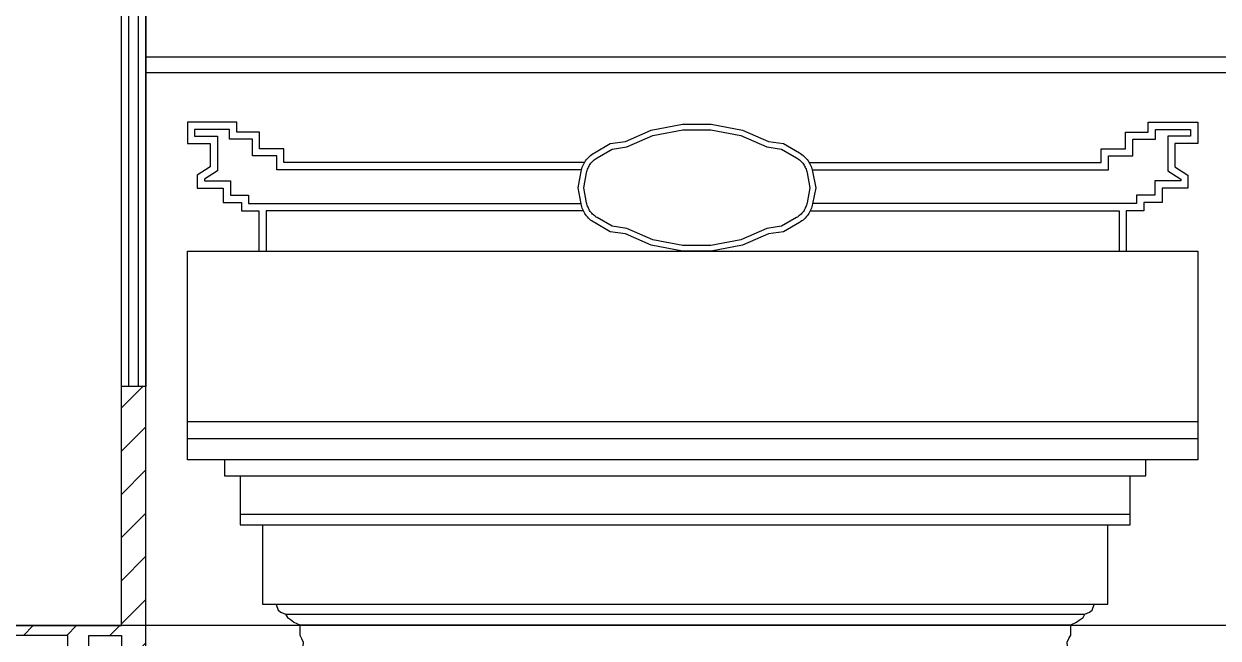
# Model space of a CAD drawing. Extents: x -20250 to 331240, y -699 to 63168.
# Drawn here: x 226502 to 231389, y 11195 to 13707 of the extents above; entities that cross this region are included whole.
import ezdxf

# ---------------------------------------------------------------- set-up
doc = ezdxf.new("R2010")
doc.units = 0
doc.header["$LTSCALE"] = 1000
doc.header["$MEASUREMENT"] = 0
for name, color, linetype in [('DOTE', 1, 'Continuous'), ('PUB_HATCH', 8, 'Continuous'), ('WALL', 9, 'Continuous'), ('窗', 4, 'Continuous')]:
    doc.layers.add(name, color=color, linetype=linetype)

msp = doc.modelspace()

# ---------------------------------------------------------------- hatches: boundary and pattern name
at = {"layer": 'PUB_HATCH'}
h = msp.add_hatch(dxfattribs=at)
h.set_pattern_fill('普通砖', color=256, scale=50, style=0)
h.set_pattern_definition([(45, (-59853.03, 80703.54), (-88.388383, 88.388383), [])])
h.paths.add_polyline_path([(224793.9, 13990.3), (224791, 13989.3), (224786.7, 13988.1), (224782.3, 13987.1), (224777.9, 13986.2), (224773.3, 13985.7), (224768.7, 13985.3), (224764.1, 13985.2), (224759.4, 13985.3), (224754.8, 13985.7), (224750.3, 13986.2), (224745.9, 13987.1), (224741.5, 13988.1), (224737.2, 13989.3), (224733, 13990.7), (224728.9, 13992.3), (224724.9, 13994.2), (224721, 13996.2), (224717.2, 13998.3), (224713.5, 14000.7), (224709.9, 14003.2), (224706.5, 14005.9), (224703.2, 14008.7), (224700.1, 14011.7), (224697.1, 14014.9), (224694.2, 14018.2), (224691.6, 14021.6), (224689, 14025.2), (224686.7, 14028.8), (224684.5, 14032.6), (224682.5, 14036.5), (224680.7, 14040.5), (224679.1, 14044.6), (224677.6, 14048.8), (224676.4, 14053.1), (224675.4, 14057.5), (224674.6, 14062), (224674, 14066.5), (224673.7, 14071.1), (224673.6, 14075.7), (224673.7, 14080.4), (224674, 14085), (224674.6, 14089.5), (224675.4, 14094), (224676.4, 14098.3), (224677.6, 14102.7), (224679.1, 14106.8), (224680.7, 14111), (224682.5, 14115), (224684.5, 14118.9), (224686.7, 14122.7), (224689, 14126.3), (224691.6, 14129.9), (224694.2, 14133.3), (224697.1, 14136.6), (224700.1, 14139.7), (224703.2, 14142.7), (224706.5, 14145.6), (224709.9, 14148.3), (224713.5, 14150.8), (224717.2, 14153.2), (224721, 14155.3), (224724.9, 14157.3), (224728.9, 14159.2), (224733, 14160.8), (224737.2, 14162.2), (224741.5, 14163.4), (224745.9, 14164.4), (224750.3, 14165.2), (224754.8, 14165.8), (224759.4, 14166.2), (224764.1, 14166.3), (224768.7, 14166.2), (224773.3, 14165.8), (224777.9, 14165.2), (224782.3, 14164.4), (224786.7, 14163.4), (224793.9, 14161.4), (224793.9, 14165.1), (225361.6, 14439.4), (225362.1, 14445.4), (225362.7, 14450), (225363.5, 14454.4), (225364.5, 14458.8), (225365.7, 14463.1), (225367.1, 14467.3), (225368.8, 14471.4), (225370.6, 14475.4), (225372.6, 14479.3), (225374.8, 14483.1), (225377.1, 14486.8), (225379.6, 14490.3), (225382.3, 14493.8), (225385.2, 14497.1), (225388.2, 14500.2), (225391.3, 14503.2), (225394.6, 14506), (225398, 14508.7), (225401.6, 14511.2), (225405.2, 14513.6), (225409, 14515.8), (225414.8, 14518.7), (225338.3, 14496.8), (224793.9, 14233.7), (224793.9, 15296.8), (225291.7, 15019.5), (225908.1, 14701.7), (226902.3, 14202.9), (226902.3, 14202.9), (227431.9, 13925.7), (227443.5, 13948), (226913.7, 14225.2), (225919.4, 14724.1), (225303.6, 15041.6), (224793.9, 15325.5), (224793.9, 15707), (224444.3, 15707), (224444.3, 15460.6), (224414.5, 15460.6), (224414.5, 15435.5), (224444.3, 15435.5), (224444.3, 7605.9), (224793.9, 7605.9), (224793.9, 11205.9), (225638.5, 11205.9), (225638.5, 11049.9), (225724.6, 11049.9), (225724.6, 11205.9), (226682.5, 11205.9), (226682.5, 10768.9), (226768.6, 10768.9), (226768.6, 10879.8), (227462, 10475.7), (227462, 10276.4), (227702, 10276.4), (227702, 10341.6), (227702, 10370.8), (227535.2, 10462.1), (226768.6, 10908.7), (226768.6, 11205.9), (226901.1, 11205.9), (226901.1, 11067.9), (227001.1, 11067.9), (227001.1, 12223.6), (226901.1, 12223.6), (226901.1, 11245.6), (224793.9, 11245.6)])

# ---------------------------------------------------------------- linework, layer by layer
at = {"layer": 'DOTE', "elevation": 0}
msp.add_lwpolyline([(236948.1, 11245.6), (221068.8, 11245.6)], dxfattribs=at)
at = {"layer": 'WALL'}
for points in [[(231172.3, 7405.7, 0), (227462, 7405.7, 0), (227462, 10475.7, 0), (226768.6, 10879.8, 0), (226768.6, 10768.9, 0), (226682.5, 10768.9, 0), (226682.5, 11205.9, 0), (225724.6, 11205.9, 0), (225724.6, 11049.9, 0), (225638.5, 11049.9, 0), (225638.5, 11205.9, 0), (224793.9, 11205.9, 0), (224793.9, 7605.9, 0), (224444.3, 7605.9, 0), (224444.3, 15435.5, 0), (224414.5, 15435.5, 0), (224414.5, 15460.6, 0), (224444.3, 15460.6, 0), (224444.3, 15863.6, 0), (224567, 15863.6, 0), (224567, 16023.9, 0), (233506.4, 16023.9, 0)], [(224793.9, 13990.8, 0), (224793.9, 11245.6, 0), (226901.1, 11245.6, 0), (226901.1, 13961.3, 0)], [(226768.6, 11023.2, 0), (227580.4, 10550.2, 0), (227968.5, 10337.8, 0), (227922.6, 10250, 0), (227535.2, 10462.1, 0), (226768.6, 10908.7, 0), (226768.6, 11205.9, 0), (226901.1, 11205.9, 0), (226901.1, 11067.9, 0), (227001.1, 11067.9, 0), (227001.1, 13977.2, 0)], [(231565.8, 13571.7, 0), (227001.1, 13571.7, 0)], [(231565.8, 13507.2, 0), (227001.1, 13507.2, 0)], [(228796.4, 13140.5, 0), (227566.5, 13140.5, 0), (227566.5, 13196.7, 0), (227466.9, 13196.7, 0), (227466.9, 13265.2, 0), (227373.5, 13265.2, 0), (227373.5, 13305.7, 0), (227171.2, 13305.7, 0), (227171.2, 13218.5, 0), (227264.6, 13218.5, 0), (227264.6, 13123.1, 0), (227211.6, 13088.8, 0), (227211.6, 13035.9, 0), (227317.5, 13035.9, 0), (227317.5, 12976.7, 0), (227392.2, 12976.7, 0), (227392.2, 12942.5, 0), (227463.8, 12942.5, 0), (227463.8, 12777.6, 0)], [(229715.3, 13140.5, 0), (230910.3, 13140.5, 0), (230910.3, 13196.7, 0), (231010, 13196.7, 0), (231010, 13265.2, 0), (231103.3, 13265.2, 0), (231103.3, 13305.7, 0), (231305.7, 13305.7, 0), (231305.7, 13218.5, 0), (231212.3, 13218.5, 0), (231212.3, 13123.1, 0), (231265.2, 13088.8, 0), (231265.2, 13035.9, 0), (231159.4, 13035.9, 0), (231159.4, 12976.7, 0), (231084.7, 12976.7, 0), (231084.7, 12942.5, 0), (231013.1, 12942.5, 0), (231013.1, 12777.6, 0)], [(228784, 13110.9, 0), (227537, 13110.9, 0), (227537, 13167.2, 0), (227437.3, 13167.2, 0), (227437.3, 13235.7, 0), (227344, 13235.7, 0), (227344, 13276.1, 0), (227200.7, 13276.1, 0), (227200.7, 13248.1, 0), (227294.1, 13248.1, 0), (227294.1, 13107, 0), (227241.2, 13072.7, 0), (227241.2, 13065.5, 0), (227347.1, 13065.5, 0), (227347.1, 13006.3, 0), (227421.8, 13006.3, 0), (227421.8, 12972.1, 0), (227493.4, 12972.1, 0), (228781.9, 12972.1, 0)], [(229727.7, 13110.9, 0), (230939.9, 13110.9, 0), (230939.9, 13167.2, 0), (231039.5, 13167.2, 0), (231039.5, 13235.7, 0), (231132.9, 13235.7, 0), (231132.9, 13276.1, 0), (231276.1, 13276.1, 0), (231276.1, 13248.1, 0), (231182.7, 13248.1, 0), (231182.7, 13107, 0), (231235.7, 13072.7, 0), (231235.7, 13065.5, 0), (231129.8, 13065.5, 0), (231129.8, 13006.3, 0), (231055.1, 13006.3, 0), (231055.1, 12972.1, 0), (230983.5, 12972.1, 0), (229729.8, 12972.1, 0)], [(228791.8, 12942.5, 0), (227493.4, 12942.5, 0), (227493.4, 12777.6, 0)], [(229719.8, 12942.5, 0), (230983.5, 12942.5, 0), (230983.5, 12777.6, 0)], [(227171.5, 12080.5, 0), (231305.4, 12080.5, 0)], [(227171.5, 12011.4, 0), (231305.4, 12011.4, 0)], [(227323.5, 11924.2, 0), (227323.5, 11858.8, 0), (231093.1, 11858.8, 0), (231093.1, 11924.2, 0)], [(227386.9, 11858.8, 0), (227386.9, 11657.4, 0), (231029.6, 11657.4, 0), (231029.6, 11858.8, 0)], [(227386.9, 11701.5, 0), (231029.6, 11701.5, 0)], [(227478.7, 11657.4, 0), (227478.7, 11333.3, 0), (230937.8, 11333.3, 0), (230937.8, 11657.4, 0)], [(227534.3, 11332.8, 0), (227542.9, 11308.7, 0), (227553.8, 11300.9, 0), (227573.2, 11292.4, 0), (227580.2, 11279.2, 0), (227596.6, 11267.5, 0), (227607.3, 11259.7, 0), (227630.8, 11249.6, 0), (227630.8, 11206.8, 0), (227638.6, 11193.5, 0), (227644.8, 11178, 0), (227644.1, 11160.8, 0), (227626.2, 11157, 0), (227607.3, 11143.7, 0), (227607.3, 10534.7, 0)], [(227573.2, 11292.4, 0), (230843.3, 11292.4, 0)], [(227796.9, 10431.7, 0), (230718.3, 10431.7, 0), (230722.3, 10433.7, 0), (230725.5, 10436.2, 0), (230726.6, 10438.3, 0), (230726.6, 10452.5, 0), (230750.9, 10465.5, 0), (230769.6, 10481, 0), (230796.8, 10503.6, 0), (230809.2, 10534.7, 0), (230809.2, 11143.7, 0), (230790.4, 11157, 0), (230772.5, 11160.8, 0), (230771.7, 11178, 0), (230777.9, 11193.5, 0), (230785.7, 11206.8, 0), (230785.7, 11249.6, 0), (230809.2, 11259.7, 0), (230820, 11267.5, 0), (230836.3, 11279.2, 0), (230843.3, 11292.4, 0), (230862.8, 11300.9, 0), (230873.7, 11308.7, 0), (230882.2, 11332.8, 0)], [(227630.8, 11249.6, 0), (230785.7, 11249.6, 0)]]:
    msp.add_polyline3d(points, dxfattribs=at)
for points in [[(229196.7, 12777.6, 0), (229069, 12801.7, 0), (228963.3, 12848, 0), (228901.7, 12856.8, 0), (228836.4, 12894.7, 0), (228831.1, 12897.9, 0), (228826.1, 12901.4, 0), (228821.3, 12905.1, 0), (228816.7, 12909.1, 0), (228812.4, 12913.3, 0), (228808.3, 12917.7, 0), (228804.4, 12922.3, 0), (228800.8, 12927.2, 0), (228797.5, 12932.2, 0), (228794.4, 12937.3, 0), (228791.6, 12942.7, 0), (228789.1, 12948.2, 0), (228786.9, 12953.8, 0), (228785, 12959.6, 0), (228783.3, 12965.5, 0), (228782, 12971.5, 0), (228769.6, 13037.3, 0), (228782, 13103.1, 0), (228783.3, 13109.1, 0), (228785, 13115, 0), (228786.9, 13120.8, 0), (228789.1, 13126.4, 0), (228791.6, 13131.9, 0), (228794.4, 13137.3, 0), (228797.5, 13142.4, 0), (228800.8, 13147.4, 0), (228804.4, 13152.3, 0), (228808.3, 13156.9, 0), (228812.4, 13161.3, 0), (228816.7, 13165.5, 0), (228821.3, 13169.5, 0), (228826.1, 13173.2, 0), (228831.1, 13176.7, 0), (228836.4, 13179.9, 0), (228901.7, 13217.8, 0), (228963.3, 13226.6, 0), (229069, 13272.8, 0), (229196.7, 13297.1, 0), (229315, 13297.1, 0), (229442.7, 13272.8, 0), (229548.4, 13226.6, 0), (229610, 13217.8, 0), (229675.3, 13179.9, 0), (229680.5, 13176.7, 0), (229685.6, 13173.2, 0), (229690.4, 13169.5, 0), (229694.9, 13165.5, 0), (229699.3, 13161.3, 0), (229703.4, 13156.9, 0), (229707.2, 13152.3, 0), (229710.9, 13147.4, 0), (229714.2, 13142.4, 0), (229717.3, 13137.3, 0), (229720.1, 13131.9, 0), (229722.6, 13126.4, 0), (229724.8, 13120.8, 0), (229726.7, 13115, 0), (229728.4, 13109.1, 0), (229729.7, 13103.1, 0), (229742.1, 13037.3, 0), (229729.7, 12971.5, 0), (229728.4, 12965.5, 0), (229726.7, 12959.6, 0), (229724.8, 12953.8, 0), (229722.6, 12948.2, 0), (229720.1, 12942.7, 0), (229717.3, 12937.3, 0), (229714.2, 12932.2, 0), (229710.9, 12927.2, 0), (229707.2, 12922.3, 0), (229703.4, 12917.7, 0), (229699.3, 12913.3, 0), (229694.9, 12909.1, 0), (229690.4, 12905.1, 0), (229685.6, 12901.4, 0), (229680.5, 12897.9, 0), (229675.3, 12894.7, 0), (229610, 12856.8, 0), (229548.4, 12848, 0), (229442.7, 12801.7, 0), (229315, 12777.6, 0)], [(229198.8, 12800.9, 0), (229075.9, 12824.2, 0), (228969.8, 12870.7, 0), (228909.5, 12879.3, 0), (228848.1, 12914.8, 0), (228844, 12917.4, 0), (228840, 12920.2, 0), (228836.2, 12923.2, 0), (228832.5, 12926.3, 0), (228829.1, 12929.6, 0), (228825.8, 12933.1, 0), (228822.7, 12936.8, 0), (228819.9, 12940.6, 0), (228817.2, 12944.6, 0), (228814.8, 12948.7, 0), (228812.6, 12953, 0), (228810.6, 12957.3, 0), (228808.8, 12961.8, 0), (228807.3, 12966.4, 0), (228806, 12971.1, 0), (228805, 12975.8, 0), (228793.4, 13037.3, 0), (228805, 13098.7, 0), (228806, 13103.5, 0), (228807.3, 13108.2, 0), (228808.8, 13112.8, 0), (228810.6, 13117.3, 0), (228812.6, 13121.6, 0), (228814.8, 13125.9, 0), (228817.2, 13130, 0), (228819.9, 13134, 0), (228822.7, 13137.8, 0), (228825.8, 13141.5, 0), (228829.1, 13145, 0), (228832.5, 13148.3, 0), (228836.2, 13151.5, 0), (228840, 13154.4, 0), (228844, 13157.2, 0), (228848.1, 13159.7, 0), (228909.5, 13195.3, 0), (228969.8, 13203.9, 0), (229075.9, 13250.4, 0), (229198.8, 13273.7, 0), (229312.8, 13273.7, 0), (229435.8, 13250.4, 0), (229541.9, 13203.9, 0), (229602.2, 13195.3, 0), (229663.6, 13159.7, 0), (229667.7, 13157.2, 0), (229671.7, 13154.4, 0), (229675.5, 13151.5, 0), (229679.2, 13148.3, 0), (229682.6, 13145, 0), (229685.9, 13141.5, 0), (229688.9, 13137.8, 0), (229691.8, 13134, 0), (229694.5, 13130, 0), (229696.9, 13125.9, 0), (229699.1, 13121.6, 0), (229701.1, 13117.3, 0), (229702.9, 13112.8, 0), (229704.4, 13108.2, 0), (229705.7, 13103.5, 0), (229706.7, 13098.7, 0), (229718.3, 13037.3, 0), (229706.7, 12975.8, 0), (229705.7, 12971.1, 0), (229704.4, 12966.4, 0), (229702.9, 12961.8, 0), (229701.1, 12957.3, 0), (229699.1, 12953, 0), (229696.9, 12948.7, 0), (229694.5, 12944.6, 0), (229691.8, 12940.6, 0), (229688.9, 12936.8, 0), (229685.9, 12933.1, 0), (229682.6, 12929.6, 0), (229679.2, 12926.3, 0), (229675.5, 12923.2, 0), (229671.7, 12920.2, 0), (229667.7, 12917.4, 0), (229663.6, 12914.8, 0), (229602.2, 12879.3, 0), (229541.9, 12870.7, 0), (229435.8, 12824.2, 0), (229312.8, 12800.9, 0)], [(231305.4, 11924.2, 0), (227171.5, 11924.2, 0), (227171.5, 12777.6, 0), (231305.4, 12777.6, 0)]]:
    msp.add_polyline3d(points, close=True, dxfattribs=at)
at = {"layer": '窗'}
msp.add_polyline3d([(226901, 13871, 0), (227001, 13871, 0), (227001, 12223.6, 0), (226901, 12223.6, 0)], close=True, dxfattribs=at)
for points in [[(226931, 12223.6, 0), (226931, 13871, 0)], [(226971, 12223.6, 0), (226971, 13871, 0)]]:
    msp.add_polyline3d(points, dxfattribs=at)

doc.saveas('drawing.dxf')
